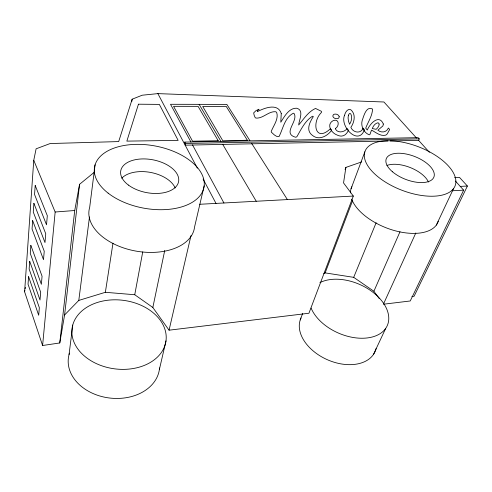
<?xml version="1.0" encoding="UTF-8"?>
<svg xmlns="http://www.w3.org/2000/svg" width="492" height="492" viewBox="0 0 492 492"><rect width="100%" height="100%" fill="white"/><g stroke="black" fill="none" stroke-linecap="round" stroke-linejoin="round"><path stroke-width="0.74" d="M94.15 172.378L79.575 184.297L64.587 314.978L59.766 342.961L42.601 345.507L24.6 291.787L33.757 160.306L36.113 148.805L50.166 143.541L118.683 141.579L132.157 99.2L142.225 95.208L157.87 93.621L383.92 101.992L416.515 138.037M42.601 345.507L55.153 212.009L33.757 160.306M59.766 342.961L74.722 210.514L79.575 184.297M69.064 354.492L72.742 325.071M95.085 164.789L89.667 207.452A53.431 32.65 10 0 0 135.202 250.957A53.431 32.65 10 0 0 194.555 227.027L204.168 185.828M64.587 314.978L78.794 300.415L89.483 216.947M361.688 161.911L345.882 167.403L343.551 182.926L353.317 196.062L308.933 313.244L169.063 330.187L152.84 307.488L134.74 294.739L105.362 292.303L78.794 300.415M131.813 101.475L132.157 99.2M105.362 292.303L112.982 243.177M24.6 291.787L24.864 290.317M25.129 288.853L25.387 287.383M134.74 294.739L142.735 251.904M184.432 143.787L184.783 142.077L418.157 137.662L419.252 138.867L418.624 140.368L429.381 152.274M184.783 142.077L185.527 143.467L185.17 145.183L387.905 141.001M152.84 307.488L164.74 250.446M159.402 369.4L165.995 340.864A47.373 34.526 7.5 0 0 99.593 301.817A47.373 34.526 7.5 0 0 91.524 361.073A47.373 34.526 7.5 0 0 165.995 340.864M169.063 330.187L190.976 235.625M345.101 169.562L345.882 167.403M300.231 319.923L302.635 313.472M351.079 188.682L364.867 151.819M323.761 273.54L325.157 272.894L352.641 200.515M325.157 272.894L353.687 277.34L376.134 222.753M379.332 298.675L373.895 291.27L400.002 231.75M415.826 232.944L383.403 304.228L410.236 300.975L463.642 190.158L455.364 181.007M373.489 354.412L385.734 328.336M436.312 225.115L453.507 188.651A48.222 23.253 21 0 0 400.949 141.88A48.222 23.253 21 0 0 375.82 174.955A48.222 23.253 21 0 0 453.507 188.651M454.571 177.68L459.546 177.452L467.4 186.037L414.086 296.276L411.878 296.541M55.153 212.009L74.722 210.514M199.703 204.278L353.317 196.062M452.173 190.773L463.642 190.158M460.241 186.4L467.4 186.037M185.527 143.467L419.252 138.867M390.205 140.958L418.624 140.368M353.687 277.34L373.895 291.27M249.918 140.657L226.849 104.396L170.509 104.292L191.001 142.145M251.566 143.246L287.396 199.586M199.119 104.341L220.877 141.259M222.821 144.556L256.24 201.253M192.464 144.845L223.928 202.981M157.87 93.621L197.36 168.196M203.091 179.033L216 203.405M159.562 367.918A45.867 34.766 6.6 0 1 107.065 397.659A45.867 34.766 6.6 0 1 69.464 353.145M319.911 282.636A41.838 26.531 23.6 0 1 380.648 299.505A41.838 26.531 23.6 0 1 367.426 337.924A41.838 26.531 23.6 0 1 311.128 308.14M376.097 348.57A40.664 26.925 24.3 0 1 328.951 360.396A40.664 26.925 24.3 0 1 301.012 317.98M121.727 178.215A29.065 16.888 10.4 0 1 150.386 172.391A29.065 16.888 10.4 0 1 175.17 187.969M386.89 165.46A25.24 12.472 21.2 0 1 410.346 167.594A25.24 12.472 21.2 0 1 428.464 182.046M438.261 221.271A46.562 24.293 21.6 0 1 396.257 231.062A46.562 24.293 21.6 0 1 351.675 199.149M350.445 192.944A46.562 24.293 21.6 0 1 351.885 186.745M281.258 113.468L280.791 122.231C284.401 116.524 288.902 108 296.565 108.209C304.505 110.11 299.038 119.913 298.681 125.005C303.675 119.119 308.306 111.635 315.544 108.443L321.454 111.34L321.473 112.404C311.301 122.416 315.311 143.055 330.464 128.676L331.682 130.232C327.358 136.192 318.785 140.897 312.272 135.263C305.575 130.325 309.788 122.01 313.342 116.586L312.494 116.217C305.009 120.854 301.166 129.39 296.842 136.758L295.766 137.28C281.596 133.535 298.945 120.989 293.995 113.388L293.386 113.221C284.72 117.477 283.066 128.738 279.05 136.536L276.547 136.315L274.425 134.999L271.313 132.163L271.246 131.382C273.534 125.571 278.829 118.996 276.688 112.465L275.834 111.758C268.657 110.891 263.005 118.855 255.822 118.062L255.09 117.434L254.167 115.263L253.669 112.883L256.117 110.534L259.087 109.23L257.507 110.682L257.261 111.696C264.29 108.037 277.796 102.656 281.258 113.468M379.098 124.045L379.068 125.177L377.881 127.582L376.152 129.322L372.284 128.547C373.262 126.026 375.064 123.357 377.881 122.785L378.643 123.129L379.098 124.045M383.36 124.021L382.905 125.921L377.862 130.214C381.374 133.117 386.503 132.428 388.397 128.037L389.676 129.494L387.192 133.965L385.814 135.134C380.568 136.628 375.814 132.342 371.515 130.079L369.984 134.39L369.32 134.814C363.969 132.969 360.55 126.155 362.155 120.645C363.68 116.413 366.171 105.546 372.549 109.027C372.395 115.841 368.065 121.887 365.71 128.123L367.303 130.023C369.744 123.904 379.055 113.67 383.36 124.021M28.579 276.67L28.038 284.185L38.683 315.267L39.342 307.715L28.579 276.67M29.698 261.295L29.139 269.044L40.006 300.04L40.682 292.242L29.698 261.295M30.855 245.41L30.27 253.417L41.371 284.308L42.066 276.24L30.855 245.41M32.657 220.6L32.048 229.008L43.505 259.69L44.237 251.197L32.657 220.6M33.911 203.356L33.278 212.052L44.987 242.562L45.75 233.768L33.911 203.356M35.209 185.515L34.557 194.512L46.525 224.819L47.318 215.711L35.209 185.515M335.624 128.381L335.544 129.181C337.906 133.529 344.615 132.17 347.124 128.553L348.441 130.189C347.284 133.104 344.917 135.927 341.565 136.087A5 2.398 18.1 0 1 337.143 135.036C331.331 133.061 326.005 124.494 333.127 120.657C339.049 118.172 339.689 125.755 335.624 128.381M348.397 115.263L348.084 117.871L348.441 121.038L349.591 124.261C351.522 121.29 352.444 117.237 350.821 113.941L349.873 113.461L349.295 113.695L348.397 115.263M344.548 115.331C339.572 126.204 358.33 146.364 364.48 129.747L363.114 128.111C360.802 134.248 352.955 132.612 350.876 127.342C354.418 122.305 356.19 114.082 350.704 109.698C347.457 108.258 345.113 112.723 344.548 115.331M339.191 116.536L339 117.613L338.213 118.461C336.3 119.119 333.465 118.461 332.85 116.321L333.053 115.208L333.834 114.341C335.778 113.627 338.551 114.396 339.191 116.536M138.455 104.199L126.856 141.124L178.141 140.38L159.34 104.39L138.455 104.199M247.371 140.245L222.851 140.823L202.698 106.438L226.166 106.346L247.371 140.245M218.202 140.724L192.55 141.198L173.559 106.327L198.067 106.346L218.202 140.724M108.117 193.122A55.633 31.605 10.5 0 0 201.443 193.663A55.633 31.605 10.5 0 0 138.246 144.347A55.633 31.605 10.5 0 0 108.117 193.122M392.475 171.782A25.504 12.294 21 0 0 433.28 178.245A25.504 12.294 21 0 0 404.492 153.713A25.504 12.294 21 0 0 392.475 171.782M128.443 185.084A29.422 16.703 10.6 0 0 177.507 184.586A29.422 16.703 10.6 0 0 143.098 158.91A29.422 16.703 10.6 0 0 128.443 185.084"/></g></svg>
